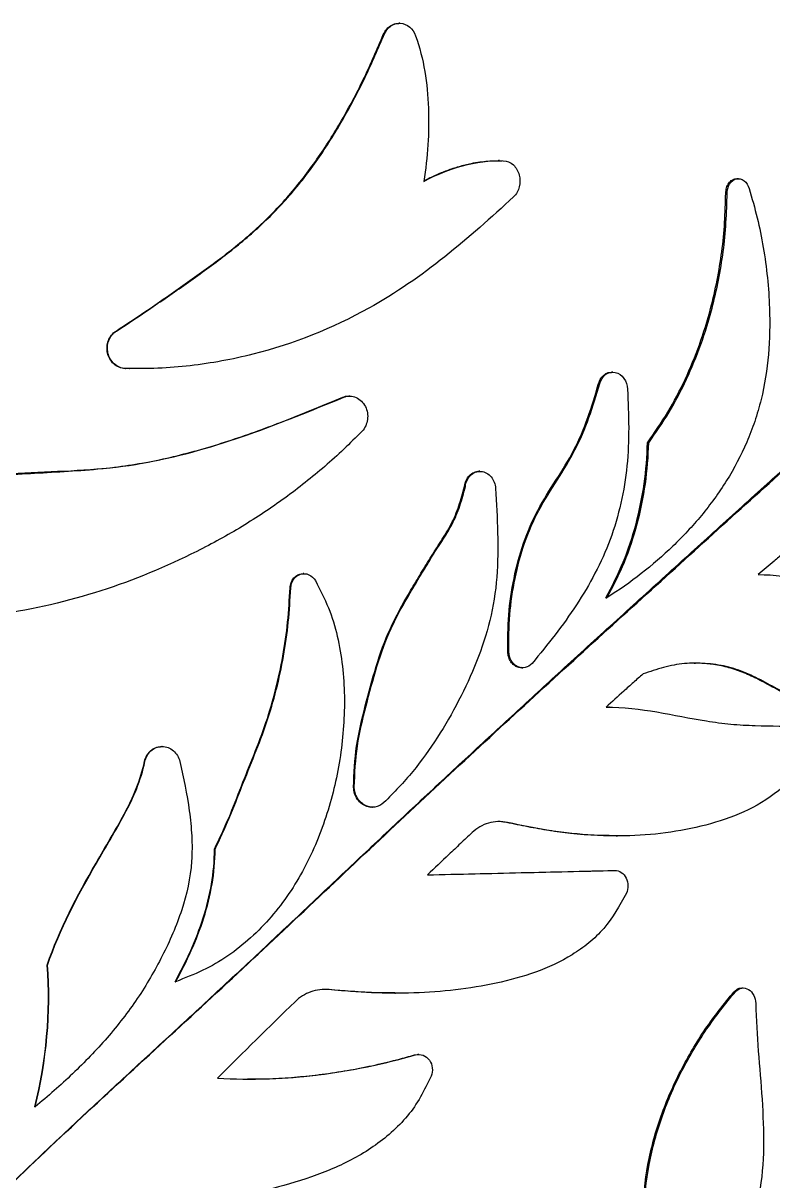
# Model space of a CAD drawing. Header units: millimetres. Extents: x 10 to 459, y 8 to 584.
# Drawn here: x 92.56 to 107.46, y 352.82 to 375.84 of the extents above; entities that cross this region are included whole.
import ezdxf

# ---------------------------------------------------------------- set-up
doc = ezdxf.new("R2010")
doc.units = ezdxf.units.MM
doc.layers.add('OUTLINE', color=7, linetype='Continuous', lineweight=25)

msp = doc.modelspace()

# ---------------------------------------------------------------- linework, layer by layer
at = {"layer": 'OUTLINE'}
for p, q in [((100.045, 375.838), (100.026, 375.838)), ((102.032, 373.107), (102.011, 373.107)), ((106.777, 372.748), (106.748, 372.748)), ((106.527, 372.459), (106.555, 372.459)), ((94.586, 368.972), (94.594, 368.972)), ((94.666, 368.972), (94.675, 368.972)), ((104.281, 368.901), (104.257, 368.901)), ((103.999, 368.673), (104.022, 368.673)), ((99.05, 368.426), (99.034, 368.426)), ((104.971, 367.498), (104.996, 367.498)), ((101.641, 366.929), (101.621, 366.929)), ((101.332, 366.63), (101.351, 366.63)), ((98.141, 364.894), (98.127, 364.894)), ((97.865, 364.613), (97.879, 364.613)), ((104.141, 364.413), (104.164, 364.413)), ((102.194, 363.337), (102.214, 363.337)), ((102.471, 363.021), (102.492, 363.021)), ((104.216, 362.24), (104.193, 362.24)), ((95.322, 361.458), (95.313, 361.458)), ((99.127, 360.651), (99.142, 360.651)), ((99.49, 360.25), (99.506, 360.25)), ((104.348, 359.679), (104.372, 359.679)), ((96.363, 359.416), (96.374, 359.416)), ((104.295, 358.993), (104.319, 358.993)), ((93.039, 357.112), (93.045, 357.112)), ((95.58, 356.781), (95.59, 356.781)), ((106.691, 356.58), (106.718, 356.58)), ((106.874, 356.655), (106.846, 356.655)), ((99.945, 356.552), (99.962, 356.552)), ((100.339, 355.325), (100.408, 355.332)), ((100.426, 355.334), (100.408, 355.334)), ((92.792, 354.29), (92.798, 354.29))]:
    msp.add_line(p, q, dxfattribs=at)
for points, knots in [([(99.719, 375.613), (99.739, 375.652), (99.78, 375.73), (99.881, 375.806), (99.969, 375.841), (100.017, 375.835), (100.026, 375.834)], [0, 0, 0, 0, 0.316305, 0.633429, 0.929116, 1, 1, 1, 1]), ([(99.736, 375.613), (99.764, 375.679), (99.808, 375.737), (99.919, 375.818), (99.988, 375.84), (100.123, 375.835), (100.19, 375.808), (100.297, 375.719), (100.337, 375.658), (100.362, 375.59)], [0, 0, 0, 0, 0.25, 0.25, 0.5, 0.5, 0.75, 0.75, 1, 1, 1, 1]), ([(95.083, 370.169), (95.334, 370.34), (95.582, 370.514), (96.076, 370.863), (96.321, 371.039), (96.796, 371.407), (97.027, 371.598), (97.469, 372.006), (97.678, 372.223), (98.074, 372.686), (98.26, 372.931), (98.606, 373.434), (98.767, 373.693), (99.069, 374.222), (99.211, 374.492), (99.476, 375.045), (99.598, 375.329), (99.719, 375.613)], [0, 0, 0, 0, 0.125, 0.125, 0.25, 0.25, 0.375, 0.375, 0.5, 0.5, 0.625, 0.625, 0.75, 0.75, 0.875, 0.875, 1, 1, 1, 1]), ([(95.098, 370.173), (95.349, 370.344), (95.597, 370.517), (96.091, 370.865), (96.335, 371.042), (96.811, 371.409), (97.042, 371.6), (97.484, 372.008), (97.693, 372.225), (98.089, 372.687), (98.276, 372.932), (98.622, 373.435), (98.783, 373.693), (99.085, 374.223), (99.227, 374.493), (99.493, 375.046), (99.614, 375.329), (99.736, 375.613)], [0, 0, 0, 0, 0.125, 0.125, 0.25, 0.25, 0.375, 0.375, 0.5, 0.5, 0.625, 0.625, 0.75, 0.75, 0.875, 0.875, 1, 1, 1, 1]), ([(100.362, 375.59), (100.524, 375.13), (100.598, 374.642), (100.634, 373.663), (100.597, 373.176), (100.524, 372.694)], [0, 0, 0, 0, 0.5, 0.5, 1, 1, 1, 1]), ([(100.524, 372.694), (100.771, 372.827), (101.029, 372.933), (101.56, 373.077), (101.832, 373.114), (102.104, 373.106)], [0, 0, 0, 0, 0.5, 0.5, 1, 1, 1, 1]), ([(100.525, 372.703), (100.593, 372.738), (100.735, 372.812), (100.959, 372.905), (101.195, 372.985), (101.46, 373.053), (101.757, 373.103), (101.974, 373.105), (102.084, 373.106)], [0, 0, 0, 0, 0.138538, 0.290792, 0.442467, 0.594876, 0.796214, 1, 1, 1, 1]), ([(102.104, 373.106), (102.177, 373.104), (102.248, 373.073), (102.36, 372.968), (102.399, 372.898), (102.44, 372.743), (102.441, 372.661), (102.403, 372.51), (102.365, 372.439), (102.31, 372.388)], [0, 0, 0, 0, 0.25, 0.25, 0.5, 0.5, 0.75, 0.75, 1, 1, 1, 1]), ([(106.527, 372.459), (106.53, 372.495), (106.536, 372.568), (106.584, 372.662), (106.65, 372.724), (106.709, 372.75), (106.742, 372.746), (106.748, 372.745)], [0, 0, 0, 0, 0.2497168, 0.5004327, 0.7337792, 0.9438944, 1, 1, 1, 1]), ([(106.555, 372.459), (106.555, 372.524), (106.572, 372.588), (106.635, 372.692), (106.683, 372.73), (106.788, 372.756), (106.845, 372.742), (106.938, 372.672), (106.973, 372.617), (106.993, 372.555)], [0, 0, 0, 0, 0.25, 0.25, 0.5, 0.5, 0.75, 0.75, 1, 1, 1, 1]), ([(106.226, 370.169), (106.323, 370.54), (106.397, 370.915), (106.474, 371.487), (106.493, 371.68), (106.515, 372.068), (106.521, 372.263), (106.527, 372.459)], [0, 0, 0, 0, 0.5, 0.5, 0.75, 0.75, 1, 1, 1, 1]), ([(106.254, 370.173), (106.351, 370.542), (106.425, 370.917), (106.502, 371.489), (106.52, 371.681), (106.543, 372.068), (106.549, 372.264), (106.555, 372.459)], [0, 0, 0, 0, 0.5, 0.5, 0.75, 0.75, 1, 1, 1, 1]), ([(106.993, 372.555), (107.048, 372.361), (107.104, 372.167), (107.201, 371.777), (107.24, 371.579), (107.34, 370.983), (107.382, 370.581), (107.396, 370.173)], [0, 0, 0, 0, 0.25, 0.25, 0.5, 0.5, 1, 1, 1, 1]), ([(102.31, 372.388), (101.865, 371.978), (101.415, 371.572), (100.466, 370.818), (99.967, 370.471), (99.429, 370.173)], [0, 0, 0, 0, 0.5, 0.5, 1, 1, 1, 1]), ([(86.588, 346.333), (86.815, 346.641), (87.044, 346.948), (87.513, 347.55), (87.751, 347.848), (88.478, 348.729), (88.979, 349.303), (90.004, 350.426), (90.529, 350.976), (91.599, 352.057), (92.143, 352.589), (93.788, 354.158), (94.901, 355.172), (97.1, 357.199), (98.181, 358.221), (100.315, 360.233), (101.375, 361.219), (102.951, 362.666), (103.474, 363.143), (104.508, 364.084), (105.02, 364.548), (106.535, 365.92), (107.52, 366.808), (109.432, 368.532), (110.36, 369.367), (111.255, 370.173)], [0, 0, 0, 0, 0.03125, 0.03125, 0.0625, 0.0625, 0.125, 0.125, 0.1875, 0.1875, 0.25, 0.25, 0.375, 0.375, 0.5, 0.5, 0.625, 0.625, 0.6875, 0.6875, 0.75, 0.75, 0.875, 0.875, 1, 1, 1, 1]), ([(89.085, 349.413), (89.094, 349.423), (89.397, 349.774), (90.02, 350.439), (90.949, 351.411), (91.898, 352.354), (92.856, 353.277), (93.819, 354.182), (94.788, 355.078), (95.756, 355.97), (96.718, 356.861), (97.671, 357.752), (98.611, 358.641), (99.545, 359.523), (100.476, 360.398), (101.405, 361.262), (102.332, 362.117), (103.297, 363.002), (104.298, 363.915), (105.332, 364.854), (106.35, 365.777), (107.291, 366.627), (108.154, 367.407), (108.943, 368.119), (109.718, 368.818), (110.478, 369.503), (110.971, 369.947), (111.217, 370.169)], [0, 0, 0, 0, 0.001288, 0.042666, 0.084054, 0.125434, 0.166394, 0.207362, 0.248324, 0.289476, 0.330635, 0.371787, 0.412744, 0.453707, 0.494663, 0.535845, 0.577034, 0.618215, 0.665487, 0.712783, 0.760077, 0.807346, 0.845862, 0.884403, 0.922951, 0.961488, 1, 1, 1, 1]), ([(99.429, 370.173), (98.704, 369.769), (97.937, 369.462), (96.721, 369.155), (96.301, 369.078), (95.666, 369.005), (95.453, 368.988), (95.025, 368.971), (94.81, 368.972), (94.594, 368.972)], [0, 0, 0, 0, 0.5, 0.5, 0.75, 0.75, 0.875, 0.875, 1, 1, 1, 1]), ([(107.396, 370.173), (107.418, 369.55), (107.371, 368.943), (107.193, 368.209), (107.15, 368.063), (107.055, 367.781), (107.002, 367.644), (106.829, 367.242), (106.694, 366.987), (106.39, 366.5), (106.221, 366.269), (105.865, 365.836), (105.675, 365.633), (105.276, 365.249), (105.067, 365.067), (104.629, 364.724), (104.397, 364.568), (104.164, 364.413)], [0, 0, 0, 0, 0.25, 0.25, 0.3125, 0.3125, 0.375, 0.375, 0.5, 0.5, 0.625, 0.625, 0.75, 0.75, 0.875, 0.875, 1, 1, 1, 1]), ([(104.971, 367.498), (105.11, 367.697), (105.249, 367.896), (105.5, 368.313), (105.614, 368.532), (105.928, 369.207), (106.097, 369.677), (106.226, 370.169)], [0, 0, 0, 0, 0.25, 0.25, 0.5, 0.5, 1, 1, 1, 1]), ([(104.996, 367.498), (105.135, 367.697), (105.274, 367.896), (105.526, 368.314), (105.64, 368.533), (105.955, 369.209), (106.125, 369.68), (106.254, 370.173)], [0, 0, 0, 0, 0.25, 0.25, 0.5, 0.5, 1, 1, 1, 1]), ([(94.586, 368.972), (94.502, 368.975), (94.422, 369.009), (94.298, 369.122), (94.255, 369.199), (94.218, 369.363), (94.224, 369.449), (94.282, 369.606), (94.335, 369.674), (94.405, 369.719)], [0, 0, 0, 0, 0.25, 0.25, 0.5, 0.5, 0.75, 0.75, 1, 1, 1, 1]), ([(94.594, 368.972), (94.511, 368.975), (94.43, 369.009), (94.306, 369.122), (94.263, 369.198), (94.226, 369.363), (94.232, 369.449), (94.29, 369.606), (94.343, 369.674), (94.413, 369.719)], [0, 0, 0, 0, 0.25, 0.25, 0.5, 0.5, 0.75, 0.75, 1, 1, 1, 1]), ([(103.999, 368.673), (104.012, 368.709), (104.039, 368.783), (104.117, 368.86), (104.194, 368.9), (104.242, 368.897), (104.257, 368.896)], [0, 0, 0, 0, 0.298255, 0.597422, 0.872399, 1, 1, 1, 1]), ([(104.022, 368.673), (104.042, 368.746), (104.082, 368.81), (104.194, 368.893), (104.263, 368.91), (104.398, 368.881), (104.459, 368.836), (104.545, 368.715), (104.569, 368.639), (104.574, 368.561)], [0, 0, 0, 0, 0.25, 0.25, 0.5, 0.5, 0.75, 0.75, 1, 1, 1, 1]), ([(102.194, 363.337), (102.194, 363.584), (102.194, 363.831), (102.232, 364.319), (102.268, 364.56), (102.366, 365.038), (102.43, 365.276), (102.586, 365.73), (102.681, 365.946), (102.902, 366.359), (103.026, 366.557), (103.277, 366.95), (103.401, 367.147), (103.613, 367.561), (103.705, 367.776), (103.864, 368.218), (103.931, 368.445), (103.999, 368.673)], [0, 0, 0, 0, 0.125, 0.125, 0.25, 0.25, 0.375, 0.375, 0.5, 0.5, 0.625, 0.625, 0.75, 0.75, 0.875, 0.875, 1, 1, 1, 1]), ([(102.214, 363.337), (102.214, 363.584), (102.214, 363.831), (102.253, 364.319), (102.289, 364.561), (102.387, 365.039), (102.451, 365.277), (102.607, 365.73), (102.703, 365.946), (102.924, 366.359), (103.048, 366.557), (103.299, 366.95), (103.423, 367.148), (103.636, 367.561), (103.728, 367.775), (103.887, 368.218), (103.955, 368.445), (104.022, 368.673)], [0, 0, 0, 0, 0.125, 0.125, 0.25, 0.25, 0.375, 0.375, 0.5, 0.5, 0.625, 0.625, 0.75, 0.75, 0.875, 0.875, 1, 1, 1, 1]), ([(104.574, 368.561), (104.586, 368.306), (104.597, 368.05), (104.597, 367.542), (104.587, 367.29), (104.537, 366.79), (104.498, 366.543), (104.387, 366.052), (104.314, 365.808), (104.054, 365.107), (103.823, 364.679), (103.424, 364.07), (103.282, 363.872), (102.986, 363.486), (102.832, 363.299), (102.678, 363.111)], [0, 0, 0, 0, 0.125, 0.125, 0.25, 0.25, 0.375, 0.375, 0.5, 0.5, 0.75, 0.75, 0.875, 0.875, 1, 1, 1, 1]), ([(83.331, 363.548), (83.865, 363.995), (84.403, 364.437), (85.258, 365.033), (85.55, 365.221), (86.158, 365.562), (86.476, 365.717), (87.463, 366.102), (88.145, 366.246), (89.515, 366.516), (90.202, 366.639), (91.242, 366.782), (91.589, 366.823), (92.285, 366.883), (92.634, 366.902), (93.331, 366.933), (93.679, 366.947), (94.368, 367.004), (94.708, 367.048), (95.717, 367.238), (96.373, 367.43), (97.668, 367.883), (98.304, 368.143), (98.931, 368.402)], [0, 0, 0, 0, 0.125, 0.125, 0.1875, 0.1875, 0.25, 0.25, 0.375, 0.375, 0.5, 0.5, 0.5625, 0.5625, 0.625, 0.625, 0.6875, 0.6875, 0.75, 0.75, 0.875, 0.875, 1, 1, 1, 1]), ([(89.085, 366.429), (89.237, 366.459), (89.635, 366.536), (90.282, 366.645), (91, 366.754), (91.696, 366.828), (92.368, 366.871), (93.039, 366.905), (93.708, 366.945), (94.34, 367.001), (94.931, 367.088), (95.483, 367.202), (96.027, 367.343), (96.563, 367.504), (97.091, 367.684), (97.66, 367.894), (98.268, 368.135), (98.7, 368.313), (98.915, 368.402)], [0, 0, 0, 0, 0.0451406, 0.1184509, 0.1917385, 0.2575182, 0.323358, 0.3892413, 0.4550944, 0.5208854, 0.5767352, 0.6326691, 0.6887113, 0.7448263, 0.8009275, 0.8568894, 0.928443, 1, 1, 1, 1]), ([(98.915, 368.402), (98.951, 368.416), (98.99, 368.431), (99.03, 368.425), (99.034, 368.424)], [0, 0, 0, 0, 0.910079, 1, 1, 1, 1]), ([(98.931, 368.402), (99.01, 368.435), (99.1, 368.433), (99.256, 368.363), (99.322, 368.297), (99.401, 368.139), (99.416, 368.046), (99.393, 367.872), (99.356, 367.789), (99.296, 367.726)], [0, 0, 0, 0, 0.25, 0.25, 0.5, 0.5, 0.75, 0.75, 1, 1, 1, 1]), ([(99.296, 367.726), (99.055, 367.486), (98.812, 367.248), (98.299, 366.806), (98.034, 366.597), (97.486, 366.199), (97.203, 366.011), (96.62, 365.657), (96.319, 365.491), (95.394, 365.026), (94.758, 364.765), (93.448, 364.342), (92.774, 364.181), (91.725, 364.036), (91.371, 364.004), (90.664, 363.963), (90.309, 363.954), (89.244, 363.943), (88.533, 363.961), (87.471, 363.918), (87.119, 363.892), (86.417, 363.798), (86.069, 363.728), (85.376, 363.539), (85.03, 363.421), (84.354, 363.159), (84.023, 363.012), (83.693, 362.864)], [0, 0, 0, 0, 0.0625, 0.0625, 0.125, 0.125, 0.1875, 0.1875, 0.25, 0.25, 0.375, 0.375, 0.5, 0.5, 0.5625, 0.5625, 0.625, 0.625, 0.75, 0.75, 0.8125, 0.8125, 0.875, 0.875, 0.9375, 0.9375, 1, 1, 1, 1]), ([(104.141, 364.413), (104.269, 364.642), (104.386, 364.879), (104.589, 365.371), (104.674, 365.626), (104.812, 366.147), (104.866, 366.413), (104.942, 366.95), (104.963, 367.223), (104.971, 367.498)], [0, 0, 0, 0, 0.25, 0.25, 0.5, 0.5, 0.75, 0.75, 1, 1, 1, 1]), ([(104.164, 364.413), (104.293, 364.642), (104.41, 364.879), (104.613, 365.371), (104.698, 365.625), (104.837, 366.147), (104.891, 366.413), (104.967, 366.95), (104.988, 367.223), (104.996, 367.498)], [0, 0, 0, 0, 0.25, 0.25, 0.5, 0.5, 0.75, 0.75, 1, 1, 1, 1]), ([(101.332, 366.63), (101.34, 366.671), (101.357, 366.752), (101.426, 366.852), (101.518, 366.911), (101.588, 366.934), (101.621, 366.928), (101.622, 366.928)], [0, 0, 0, 0, 0.261818, 0.52415, 0.770537, 0.997339, 1, 1, 1, 1]), ([(101.351, 366.63), (101.36, 366.713), (101.395, 366.79), (101.507, 366.903), (101.583, 366.933), (101.737, 366.922), (101.811, 366.881), (101.915, 366.756), (101.945, 366.673), (101.951, 366.589)], [0, 0, 0, 0, 0.25, 0.25, 0.5, 0.5, 0.75, 0.75, 1, 1, 1, 1]), ([(99.127, 360.651), (99.137, 360.925), (99.148, 361.198), (99.228, 361.735), (99.293, 362), (99.427, 362.527), (99.498, 362.789), (99.655, 363.308), (99.747, 363.562), (99.971, 364.05), (100.101, 364.285), (100.304, 364.63), (100.373, 364.744), (100.511, 364.972), (100.579, 365.086), (100.718, 365.313), (100.789, 365.425), (100.933, 365.648), (101.005, 365.76), (101.129, 365.995), (101.179, 366.118), (101.263, 366.371), (101.298, 366.5), (101.332, 366.63)], [0, 0, 0, 0, 0.125, 0.125, 0.25, 0.25, 0.375, 0.375, 0.5, 0.5, 0.625, 0.625, 0.6875, 0.6875, 0.75, 0.75, 0.8125, 0.8125, 0.875, 0.875, 0.9375, 0.9375, 1, 1, 1, 1]), ([(99.142, 360.651), (99.153, 360.925), (99.164, 361.198), (99.244, 361.735), (99.309, 362), (99.443, 362.527), (99.515, 362.789), (99.671, 363.309), (99.763, 363.563), (99.988, 364.05), (100.118, 364.285), (100.322, 364.63), (100.391, 364.744), (100.529, 364.972), (100.597, 365.087), (100.736, 365.313), (100.808, 365.425), (100.952, 365.648), (101.024, 365.76), (101.148, 365.995), (101.198, 366.118), (101.282, 366.371), (101.317, 366.5), (101.351, 366.63)], [0, 0, 0, 0, 0.125, 0.125, 0.25, 0.25, 0.375, 0.375, 0.5, 0.5, 0.625, 0.625, 0.6875, 0.6875, 0.75, 0.75, 0.8125, 0.8125, 0.875, 0.875, 0.9375, 0.9375, 1, 1, 1, 1]), ([(101.951, 366.589), (101.985, 366.001), (102.019, 365.412), (101.951, 364.532), (101.907, 364.244), (101.77, 363.686), (101.679, 363.414), (101.466, 362.879), (101.346, 362.62), (101.087, 362.118), (100.946, 361.875), (100.643, 361.405), (100.482, 361.177), (100.127, 360.745), (99.93, 360.543), (99.732, 360.342)], [0, 0, 0, 0, 0.25, 0.25, 0.375, 0.375, 0.5, 0.5, 0.625, 0.625, 0.75, 0.75, 0.875, 0.875, 1, 1, 1, 1]), ([(103.358, 345.09), (103.534, 345.332), (103.709, 345.574), (104.05, 346.064), (104.217, 346.312), (104.714, 347.055), (105.037, 347.555), (105.684, 348.547), (106.008, 349.039), (106.669, 350.002), (107.007, 350.472), (107.685, 351.399), (108.026, 351.856), (108.697, 352.768), (109.027, 353.225), (109.998, 354.595), (110.625, 355.505), (111.865, 357.277), (112.471, 358.144), (113.635, 359.86), (114.193, 360.707), (115.008, 361.929), (115.275, 362.328), (115.795, 363.114), (116.048, 363.502), (116.542, 364.263), (116.784, 364.631), (117.154, 365.119), (117.278, 365.271), (117.528, 365.537), (117.657, 365.645), (117.783, 365.75)], [0, 0, 0, 0, 0.03125, 0.03125, 0.0625, 0.0625, 0.125, 0.125, 0.1875, 0.1875, 0.25, 0.25, 0.3125, 0.3125, 0.375, 0.375, 0.5, 0.5, 0.625, 0.625, 0.75, 0.75, 0.8125, 0.8125, 0.875, 0.875, 0.9375, 0.9375, 0.96875, 0.96875, 1, 1, 1, 1]), ([(103.379, 345.09), (103.555, 345.332), (103.731, 345.574), (104.072, 346.064), (104.24, 346.312), (104.737, 347.056), (105.061, 347.555), (105.709, 348.548), (106.034, 349.04), (106.696, 350.003), (107.035, 350.473), (107.714, 351.4), (108.055, 351.857), (108.728, 352.77), (109.058, 353.226), (110.031, 354.597), (110.659, 355.507), (111.901, 357.279), (112.508, 358.145), (113.674, 359.862), (114.233, 360.708), (115.049, 361.93), (115.316, 362.329), (115.837, 363.115), (116.091, 363.503), (116.585, 364.264), (116.827, 364.632), (117.198, 365.119), (117.322, 365.271), (117.573, 365.537), (117.702, 365.645), (117.828, 365.75)], [0, 0, 0, 0, 0.03125, 0.03125, 0.0625, 0.0625, 0.125, 0.125, 0.1875, 0.1875, 0.25, 0.25, 0.3125, 0.3125, 0.375, 0.375, 0.5, 0.5, 0.625, 0.625, 0.75, 0.75, 0.8125, 0.8125, 0.875, 0.875, 0.9375, 0.9375, 0.96875, 0.96875, 1, 1, 1, 1]), ([(107.857, 365.453), (107.796, 365.402), (107.735, 365.35), (107.674, 365.299), (107.612, 365.247), (107.551, 365.195), (107.489, 365.144), (107.384, 365.054), (107.278, 364.965), (107.171, 364.875)], [0, 0, 0, 0, 0.000279926, 0.000279926, 0.000279926, 0.000559852, 0.000559852, 0.000559852, 0.001040844, 0.001040844, 0.001040844, 0.001040844]), ([(97.865, 364.613), (97.87, 364.649), (97.88, 364.72), (97.936, 364.812), (98.014, 364.871), (98.083, 364.897), (98.12, 364.892), (98.127, 364.892)], [0, 0, 0, 0, 0.248649, 0.497702, 0.734275, 0.950139, 1, 1, 1, 1]), ([(97.879, 364.613), (97.882, 364.674), (97.901, 364.732), (97.967, 364.829), (98.015, 364.866), (98.125, 364.901), (98.187, 364.897), (98.293, 364.85), (98.339, 364.807), (98.37, 364.755)], [0, 0, 0, 0, 0.25, 0.25, 0.5, 0.5, 0.75, 0.75, 1, 1, 1, 1]), ([(107.171, 364.875), (107.489, 364.873), (107.805, 364.844), (108.261, 364.702), (108.409, 364.638), (108.692, 364.474), (108.828, 364.378), (109.103, 364.2), (109.244, 364.12), (109.532, 363.998), (109.678, 363.954), (110.117, 363.86), (110.409, 363.85), (110.692, 363.874)], [0, 0, 0, 0, 0.25, 0.25, 0.375, 0.375, 0.5, 0.5, 0.625, 0.625, 0.75, 0.75, 1, 1, 1, 1]), ([(98.37, 364.755), (98.461, 364.577), (98.552, 364.399), (98.702, 364.032), (98.76, 363.843), (98.849, 363.455), (98.883, 363.255), (98.929, 362.857), (98.941, 362.659), (98.95, 362.064), (98.923, 361.669), (98.806, 360.882), (98.717, 360.496), (98.48, 359.749), (98.33, 359.384), (97.96, 358.689), (97.744, 358.366), (97.364, 357.924), (97.226, 357.784), (96.936, 357.523), (96.785, 357.402), (96.468, 357.185), (96.302, 357.09), (95.953, 356.924), (95.772, 356.852), (95.59, 356.781)], [0, 0, 0, 0, 0.0625, 0.0625, 0.125, 0.125, 0.1875, 0.1875, 0.25, 0.25, 0.375, 0.375, 0.5, 0.5, 0.625, 0.625, 0.75, 0.75, 0.8125, 0.8125, 0.875, 0.875, 0.9375, 0.9375, 1, 1, 1, 1]), ([(96.363, 359.416), (96.459, 359.621), (96.555, 359.826), (96.734, 360.242), (96.815, 360.454), (97.059, 361.089), (97.242, 361.504), (97.531, 362.363), (97.641, 362.806), (97.762, 363.479), (97.794, 363.704), (97.838, 364.157), (97.852, 364.385), (97.865, 364.613)], [0, 0, 0, 0, 0.125, 0.125, 0.25, 0.25, 0.5, 0.5, 0.75, 0.75, 0.875, 0.875, 1, 1, 1, 1]), ([(96.374, 359.416), (96.471, 359.621), (96.567, 359.826), (96.745, 360.242), (96.827, 360.454), (97.072, 361.089), (97.255, 361.504), (97.544, 362.363), (97.655, 362.805), (97.775, 363.478), (97.807, 363.704), (97.852, 364.157), (97.866, 364.385), (97.879, 364.613)], [0, 0, 0, 0, 0.125, 0.125, 0.25, 0.25, 0.5, 0.5, 0.75, 0.75, 0.875, 0.875, 1, 1, 1, 1]), ([(102.471, 363.025), (102.452, 363.024), (102.406, 363.024), (102.334, 363.059), (102.265, 363.122), (102.215, 363.21), (102.196, 363.286), (102.194, 363.329), (102.194, 363.337)], [0, 0, 0, 0, 0.127337, 0.320226, 0.517777, 0.726132, 0.95189, 1, 1, 1, 1]), ([(102.678, 363.111), (102.641, 363.068), (102.593, 363.038), (102.488, 363.015), (102.432, 363.023), (102.333, 363.073), (102.29, 363.116), (102.232, 363.218), (102.216, 363.277), (102.214, 363.337)], [0, 0, 0, 0, 0.25, 0.25, 0.5, 0.5, 0.75, 0.75, 1, 1, 1, 1]), ([(110.856, 363.339), (110.766, 363.239), (110.675, 363.139), (110.485, 362.951), (110.386, 362.865), (110.073, 362.634), (109.844, 362.509), (109.487, 362.373), (109.365, 362.336), (109.116, 362.281), (108.988, 362.264), (108.599, 362.248), (108.339, 362.284), (107.948, 362.411), (107.819, 362.466), (107.567, 362.593), (107.443, 362.664), (107.191, 362.798), (107.063, 362.863), (106.803, 362.972), (106.671, 363.016), (106.399, 363.079), (106.259, 363.098), (105.982, 363.117), (105.843, 363.117), (105.567, 363.093), (105.429, 363.067), (105.154, 362.993), (105.018, 362.946), (104.882, 362.899)], [0, 0, 0, 0, 0.0625, 0.0625, 0.125, 0.125, 0.25, 0.25, 0.3125, 0.3125, 0.375, 0.375, 0.5, 0.5, 0.5625, 0.5625, 0.625, 0.625, 0.6875, 0.6875, 0.75, 0.75, 0.8125, 0.8125, 0.875, 0.875, 0.9375, 0.9375, 1, 1, 1, 1]), ([(108.737, 362.262), (108.695, 362.261), (108.555, 362.257), (108.315, 362.294), (108.022, 362.369), (107.736, 362.491), (107.458, 362.639), (107.179, 362.793), (106.891, 362.926), (106.593, 363.03), (106.299, 363.091), (106.067, 363.114), (105.938, 363.111), (105.9, 363.109)], [0, 0, 0, 0, 0.0453139, 0.1494677, 0.2532761, 0.3559215, 0.4588875, 0.5618787, 0.6651827, 0.768625, 0.8717013, 0.9619759, 1, 1, 1, 1]), ([(104.882, 362.899), (104.818, 362.843), (104.754, 362.786), (104.69, 362.729), (104.626, 362.672), (104.562, 362.614), (104.498, 362.557), (104.382, 362.452), (104.265, 362.346), (104.148, 362.24)], [0, 0, 0, 0, 0.00028339, 0.00028339, 0.00028339, 0.00056678, 0.00056678, 0.00056678, 0.001083569, 0.001083569, 0.001083569, 0.001083569]), ([(104.148, 362.24), (104.832, 362.244), (105.492, 362.071), (106.305, 361.939), (106.467, 361.918), (106.791, 361.888), (106.952, 361.879), (107.432, 361.863), (107.748, 361.864), (108.06, 361.856)], [0, 0, 0, 0, 0.5, 0.5, 0.625, 0.625, 0.75, 0.75, 1, 1, 1, 1]), ([(94.97, 361.157), (94.983, 361.201), (95.002, 361.267), (95.057, 361.34), (95.119, 361.4), (95.206, 361.449), (95.281, 361.453), (95.313, 361.455)], [0, 0, 0, 0, 0.273717, 0.411589, 0.54942, 0.802521, 1, 1, 1, 1]), ([(94.979, 361.157), (94.996, 361.239), (95.036, 361.315), (95.158, 361.425), (95.239, 361.457), (95.403, 361.458), (95.484, 361.427), (95.61, 361.317), (95.653, 361.242), (95.672, 361.16)], [0, 0, 0, 0, 0.25, 0.25, 0.5, 0.5, 0.75, 0.75, 1, 1, 1, 1]), ([(108.249, 361.365), (108.17, 361.246), (108.091, 361.127), (107.92, 360.904), (107.828, 360.801), (107.528, 360.523), (107.3, 360.37), (106.827, 360.121), (106.579, 360.026), (106.065, 359.873), (105.799, 359.814), (104.998, 359.684), (104.451, 359.66), (103.609, 359.711), (103.325, 359.741), (102.756, 359.826), (102.472, 359.886), (102.186, 359.947)], [0, 0, 0, 0, 0.0625, 0.0625, 0.125, 0.125, 0.25, 0.25, 0.375, 0.375, 0.5, 0.5, 0.75, 0.75, 0.875, 0.875, 1, 1, 1, 1]), ([(95.672, 361.16), (95.745, 360.833), (95.817, 360.506), (95.884, 360.011), (95.901, 359.845), (95.918, 359.511), (95.918, 359.342), (95.884, 358.841), (95.813, 358.519), (95.607, 357.894), (95.472, 357.588), (95.176, 357), (95.011, 356.717), (94.645, 356.175), (94.443, 355.916), (94.01, 355.417), (93.78, 355.178), (93.301, 354.722), (93.05, 354.506), (92.798, 354.29)], [0, 0, 0, 0, 0.125, 0.125, 0.1875, 0.1875, 0.25, 0.25, 0.375, 0.375, 0.5, 0.5, 0.625, 0.625, 0.75, 0.75, 0.875, 0.875, 1, 1, 1, 1]), ([(93.039, 357.112), (93.277, 357.826), (93.635, 358.49), (94.103, 359.301), (94.197, 359.463), (94.386, 359.786), (94.48, 359.948), (94.744, 360.443), (94.895, 360.788), (94.97, 361.157)], [0, 0, 0, 0, 0.5, 0.5, 0.625, 0.625, 0.75, 0.75, 1, 1, 1, 1]), ([(93.045, 357.112), (93.284, 357.826), (93.642, 358.49), (94.111, 359.301), (94.205, 359.463), (94.394, 359.786), (94.488, 359.948), (94.752, 360.443), (94.904, 360.788), (94.979, 361.157)], [0, 0, 0, 0, 0.5, 0.5, 0.625, 0.625, 0.75, 0.75, 1, 1, 1, 1]), ([(99.508, 360.251), (99.506, 360.251), (99.467, 360.242), (99.388, 360.262), (99.284, 360.314), (99.2, 360.405), (99.141, 360.52), (99.131, 360.607), (99.127, 360.651)], [0, 0, 0, 0, 0.0106845, 0.2017942, 0.3896573, 0.5839243, 0.7893305, 1, 1, 1, 1]), ([(99.732, 360.342), (99.68, 360.293), (99.617, 360.262), (99.48, 360.243), (99.409, 360.258), (99.286, 360.326), (99.234, 360.38), (99.163, 360.506), (99.144, 360.578), (99.142, 360.651)], [0, 0, 0, 0, 0.25, 0.25, 0.5, 0.5, 0.75, 0.75, 1, 1, 1, 1]), ([(102.186, 359.947), (102.061, 359.975), (101.931, 359.97), (101.69, 359.9), (101.577, 359.834), (101.482, 359.744)], [0, 0, 0, 0, 0.5, 0.5, 1, 1, 1, 1]), ([(102.166, 359.947), (102.134, 359.953), (102.079, 359.964), (102.023, 359.964), (102, 359.964)], [0, 0, 0, 0, 0.586516, 1, 1, 1, 1]), ([(104.348, 359.684), (104.224, 359.684), (103.924, 359.685), (103.479, 359.721), (103.017, 359.782), (102.592, 359.858), (102.308, 359.917), (102.166, 359.947)], [0, 0, 0, 0, 0.172517, 0.418495, 0.612257, 0.806139, 1, 1, 1, 1]), ([(101.482, 359.744), (101.405, 359.672), (101.329, 359.599), (101.252, 359.526), (101.176, 359.454), (101.099, 359.381), (101.022, 359.308), (100.881, 359.174), (100.739, 359.039), (100.598, 358.905)], [0, 0, 0, 0, 0.000334697, 0.000334697, 0.000334697, 0.000669394, 0.000669394, 0.000669394, 0.001286129, 0.001286129, 0.001286129, 0.001286129]), ([(95.58, 356.781), (95.802, 357.187), (95.999, 357.607), (96.209, 358.269), (96.265, 358.495), (96.342, 358.951), (96.362, 359.182), (96.363, 359.416)], [0, 0, 0, 0, 0.5, 0.5, 0.75, 0.75, 1, 1, 1, 1]), ([(95.59, 356.781), (95.812, 357.186), (96.009, 357.607), (96.22, 358.269), (96.276, 358.495), (96.354, 358.951), (96.374, 359.182), (96.374, 359.416)], [0, 0, 0, 0, 0.5, 0.5, 0.75, 0.75, 1, 1, 1, 1]), ([(100.598, 358.905), (100.908, 358.912), (101.535, 358.927), (102.463, 358.949), (103.388, 358.971), (103.993, 358.985), (104.295, 358.993)], [0, 0, 0, 0, 0.245767, 0.496598, 0.748174, 1, 1, 1, 1]), ([(104.319, 358.993), (104.365, 358.994), (104.411, 358.979), (104.49, 358.925), (104.524, 358.885), (104.591, 358.747), (104.594, 358.632), (104.552, 358.54)], [0, 0, 0, 0, 0.25, 0.25, 0.5, 0.5, 1, 1, 1, 1]), ([(104.552, 358.54), (104.416, 358.294), (104.279, 358.048), (104.011, 357.736), (103.91, 357.64), (103.699, 357.466), (103.588, 357.389), (103.244, 357.176), (102.997, 357.061), (102.487, 356.878), (102.227, 356.809), (101.697, 356.695), (101.428, 356.651), (100.882, 356.587), (100.604, 356.567), (100.048, 356.549), (99.768, 356.55), (99.206, 356.573), (98.923, 356.598), (98.64, 356.624)], [0, 0, 0, 0, 0.125, 0.125, 0.1875, 0.1875, 0.25, 0.25, 0.375, 0.375, 0.5, 0.5, 0.625, 0.625, 0.75, 0.75, 0.875, 0.875, 1, 1, 1, 1]), ([(98.64, 356.624), (98.516, 356.636), (98.391, 356.62), (98.161, 356.537), (98.054, 356.47), (97.964, 356.383)], [0, 0, 0, 0, 0.5, 0.5, 1, 1, 1, 1]), ([(99.945, 356.557), (99.856, 356.557), (99.593, 356.557), (99.153, 356.58), (98.801, 356.609), (98.625, 356.624)], [0, 0, 0, 0, 0.203057, 0.601703, 1, 1, 1, 1]), ([(105.528, 349.236), (105.437, 349.374), (105.346, 349.512), (105.187, 349.803), (105.121, 349.959), (105.021, 350.287), (104.985, 350.454), (104.93, 350.789), (104.91, 350.958), (104.87, 351.467), (104.865, 351.81), (104.887, 352.484), (104.919, 352.817), (105.042, 353.473), (105.131, 353.799), (105.353, 354.422), (105.483, 354.72), (105.778, 355.294), (105.942, 355.572), (106.298, 356.098), (106.495, 356.34), (106.691, 356.58)], [0, 0, 0, 0, 0.0625, 0.0625, 0.125, 0.125, 0.1875, 0.1875, 0.25, 0.25, 0.375, 0.375, 0.5, 0.5, 0.625, 0.625, 0.75, 0.75, 0.875, 0.875, 1, 1, 1, 1]), ([(105.553, 349.236), (105.462, 349.374), (105.371, 349.512), (105.211, 349.803), (105.146, 349.959), (105.045, 350.287), (105.009, 350.454), (104.954, 350.789), (104.934, 350.958), (104.894, 351.467), (104.889, 351.81), (104.912, 352.484), (104.943, 352.818), (105.066, 353.474), (105.156, 353.8), (105.378, 354.423), (105.509, 354.721), (105.804, 355.295), (105.969, 355.572), (106.325, 356.098), (106.521, 356.34), (106.718, 356.58)], [0, 0, 0, 0, 0.0625, 0.0625, 0.125, 0.125, 0.1875, 0.1875, 0.25, 0.25, 0.375, 0.375, 0.5, 0.5, 0.625, 0.625, 0.75, 0.75, 0.875, 0.875, 1, 1, 1, 1]), ([(106.691, 356.58), (106.712, 356.599), (106.753, 356.637), (106.811, 356.659), (106.842, 356.654), (106.846, 356.653)], [0, 0, 0, 0, 0.459722, 0.920142, 1, 1, 1, 1]), ([(106.718, 356.58), (106.752, 356.619), (106.795, 356.644), (106.887, 356.661), (106.936, 356.651), (107.021, 356.6), (107.058, 356.558), (107.107, 356.461), (107.121, 356.405), (107.122, 356.349)], [0, 0, 0, 0, 0.25, 0.25, 0.5, 0.5, 0.75, 0.75, 1, 1, 1, 1]), ([(107.122, 356.349), (107.134, 356.031), (107.149, 355.714), (107.199, 355.08), (107.227, 354.763), (107.268, 354.128), (107.282, 353.811), (107.272, 353.175), (107.246, 352.861), (107.082, 351.955), (106.85, 351.392), (106.498, 350.557), (106.38, 350.278), (106.184, 349.873), (106.113, 349.742), (105.961, 349.486), (105.88, 349.361), (105.799, 349.236)], [0, 0, 0, 0, 0.125, 0.125, 0.25, 0.25, 0.375, 0.375, 0.5, 0.5, 0.75, 0.75, 0.875, 0.875, 0.9375, 0.9375, 1, 1, 1, 1]), ([(96.42, 354.861), (97.097, 354.823), (97.765, 354.848), (99.085, 355.009), (99.73, 355.144), (100.356, 355.325)], [0, 0, 0, 0, 0.5, 0.5, 1, 1, 1, 1]), ([(97.021, 354.846), (97.147, 354.846), (97.438, 354.847), (97.892, 354.874), (98.386, 354.922), (98.88, 354.992), (99.372, 355.082), (99.86, 355.192), (100.179, 355.281), (100.339, 355.325)], [0, 0, 0, 0, 0.109968, 0.255586, 0.401208, 0.550232, 0.699535, 0.849641, 1, 1, 1, 1]), ([(100.356, 355.325), (100.407, 355.34), (100.461, 355.337), (100.56, 355.299), (100.604, 355.263), (100.699, 355.129), (100.713, 355.004), (100.671, 354.902)], [0, 0, 0, 0, 0.25, 0.25, 0.5, 0.5, 1, 1, 1, 1]), ([(100.671, 354.902), (100.603, 354.762), (100.534, 354.623), (100.381, 354.356), (100.296, 354.23), (100.101, 353.995), (99.992, 353.885), (99.763, 353.681), (99.643, 353.587), (99.268, 353.328), (98.995, 353.186), (98.434, 352.944), (98.146, 352.845), (97.267, 352.589), (96.656, 352.479), (95.42, 352.321), (94.794, 352.273), (94.165, 352.223)], [0, 0, 0, 0, 0.0625, 0.0625, 0.125, 0.125, 0.1875, 0.1875, 0.25, 0.25, 0.375, 0.375, 0.5, 0.5, 0.75, 0.75, 1, 1, 1, 1])]:
    msp.add_open_spline(points, degree=3, knots=knots, dxfattribs=at)
for points in [[(94.405, 369.719), (94.633, 369.868), (94.859, 370.017), (95.083, 370.169)], [(94.413, 369.719), (94.643, 369.869), (94.872, 370.019), (95.098, 370.173)], [(100.598, 358.905), (101.872, 358.934), (103.115, 358.963), (104.319, 358.993)], [(92.792, 354.29), (93.014, 355.212), (93.111, 356.164), (93.039, 357.112)], [(92.798, 354.29), (93.02, 355.212), (93.117, 356.164), (93.045, 357.112)], [(97.964, 356.383), (97.448, 355.881), (96.933, 355.374), (96.42, 354.861)]]:
    msp.add_open_spline(points, degree=3, dxfattribs=at)

doc.saveas('drawing.dxf')
